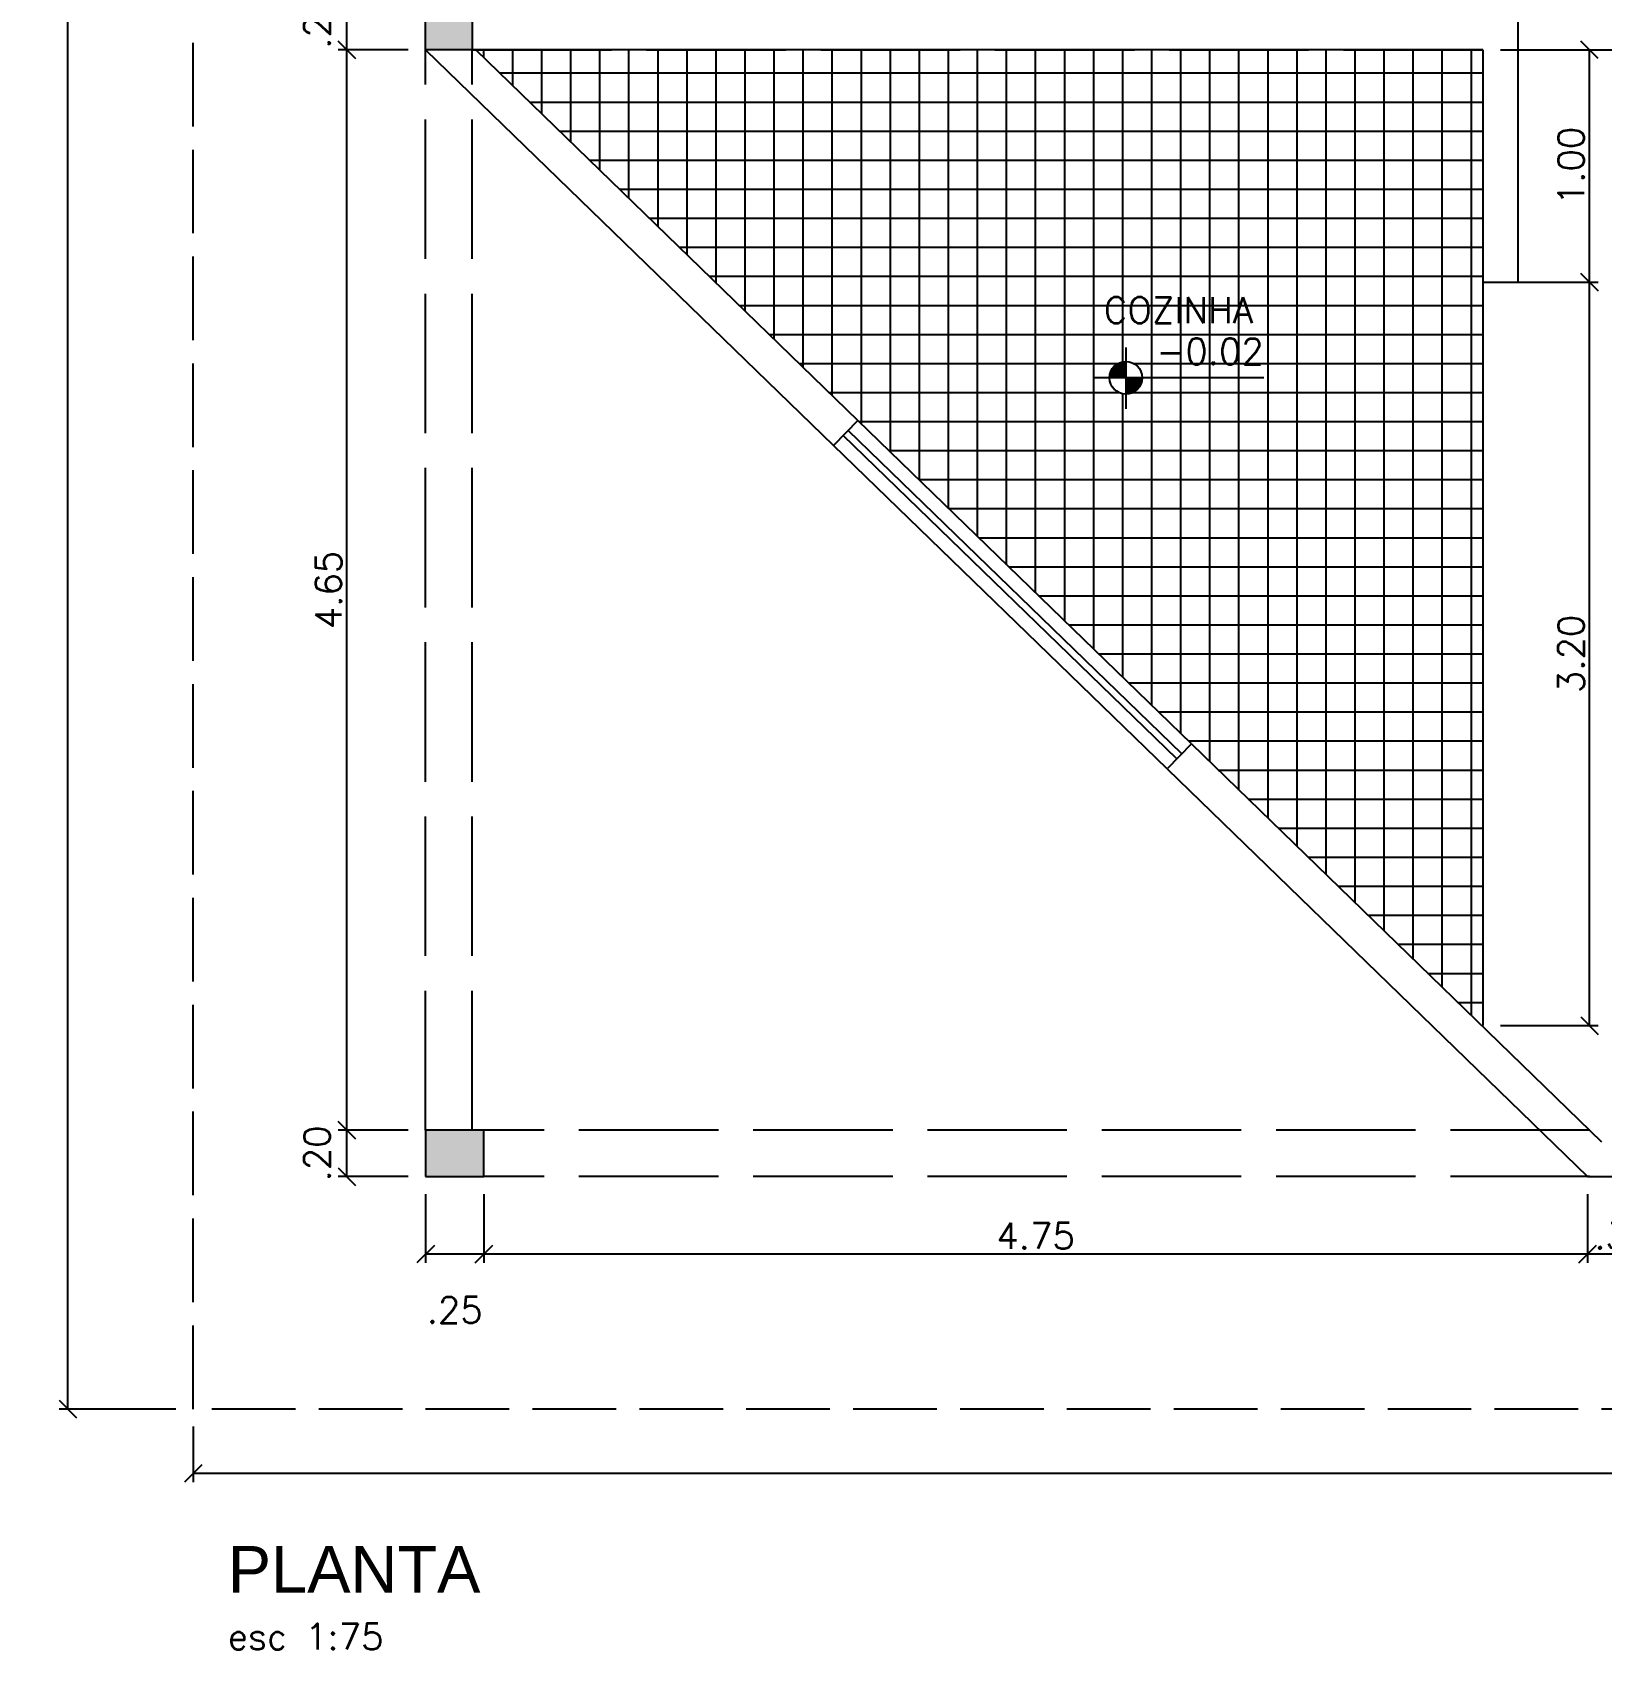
# Model space of a CAD drawing. Header units: inches. Extents: x -2 to 120, y -6 to 26.
# Drawn here: x 25.32 to 32.07, y -2.11 to 4.85 of the extents above; entities that cross this region are included whole.
import ezdxf

# ---------------------------------------------------------------- set-up
doc = ezdxf.new("R2010")
doc.units = ezdxf.units.IN
doc.header["$MEASUREMENT"] = 0
doc.linetypes.add('ACAD_ISO02W100', pattern=[15, 12, -3])
for name, color, linetype in [('Alvenaria', 4, 'Continuous'), ('ARQ-COTAS', 1, 'Continuous'), ('ARQ-NIVEL', 1, 'Continuous'), ('ARQ-TEXTO3', 3, 'Continuous'), ('ARQ-TEXTO4', 4, 'Continuous'), ('Estrutura', 6, 'Continuous'), ('Hachura', 8, 'Continuous'), ('Janela', 3, 'Continuous'), ('Peitoril', 1, 'Continuous'), ('Projecao', 1, 'ACAD_ISO02W100')]:
    doc.layers.add(name, color=color, linetype=linetype)
doc.layers.get('0').off()
doc.styles.add('ROMANS', font='romans.shx')
doc.dimstyles.new('1-75', dxfattribs={"dimscale": 0.75, "dimtxt": 0.15, "dimasz": 0.1, "dimexe": 0.05, "dimexo": 0.1, "dimgap": 0.03, "dimtad": 1, "dimzin": 5, "dimdsep": 46, "dimtxsty": 'ROMANS', "dimblk": 'OBLIQUE', "dimcen": 0, "dimclrd": 256, "dimclre": 256, "dimclrt": 2, "dimadec": 0, "dimazin": 0, "dimtfac": 1, "dimtofl": 0, "dimtmove": 2, "dimatfit": 3, "dimfxl": 0.04, "dimtolj": 1, "dimtzin": 1, "dimarcsym": 0})

# ---------------------------------------------------------------- blocks, each defined once
blk = doc.blocks.new('nivel planta')
at = {"layer": 'ARQ-NIVEL', "color": 1}
for p, q in [((-0.7909, 0.174), (-0.7909, -0.1786)), ((0, 0), (-0.9695, 0)), ((-0.8843, 0.007), (-0.7909, 0.007)), ((-0.8834, 0.0148), (-0.7909, 0.0148)), ((-0.8818, 0.0226), (-0.7909, 0.0226)), ((-0.8795, 0.0304), (-0.7909, 0.0304)), ((-0.8764, 0.0382), (-0.7909, 0.0382)), ((-0.8725, 0.0461), (-0.7909, 0.0461)), ((-0.8676, 0.0539), (-0.7909, 0.0539)), ((-0.8615, 0.0617), (-0.7909, 0.0617)), ((-0.8538, 0.0695), (-0.7909, 0.0695)), ((-0.8439, 0.0773), (-0.7909, 0.0773)), ((-0.8301, 0.0851), (-0.7909, 0.0851)), ((-0.7909, -0.0008), (-0.6971, -0.0008)), ((-0.7909, -0.0086), (-0.6975, -0.0086)), ((-0.7909, -0.0164), (-0.6986, -0.0164)), ((-0.7909, -0.0243), (-0.7003, -0.0243)), ((-0.7909, -0.0321), (-0.7028, -0.0321)), ((-0.7909, -0.0399), (-0.706, -0.0399)), ((-0.7909, -0.0477), (-0.7101, -0.0477)), ((-0.7909, -0.0555), (-0.7153, -0.0555)), ((-0.7909, -0.0633), (-0.7217, -0.0633)), ((-0.7909, -0.0711), (-0.7298, -0.0711)), ((-0.7909, -0.0789), (-0.7403, -0.0789)), ((-0.7909, -0.0868), (-0.7553, -0.0868))]:
    blk.add_line(p, q, dxfattribs=at)
blk.add_circle((-0.7909, 0), 0.0937, dxfattribs=at)
blk = doc.blocks.new('_Oblique')
at = {"color": 0, "linetype": 'ByBlock', "lineweight": -2}
blk.add_line((-0.5, -0.5), (0.5, 0.5), dxfattribs=at)
blk = doc.blocks.new('*D412')
at = {"layer": 'ARQ-COTAS', "lineweight": -2, "transparency": 16777216}
for p, q in [((32.0076, -0.15), (32.0076, -0.4463)), ((32.3076, -0.15), (32.3076, -0.4463)), ((32.3076, -0.4088), (32.0076, -0.4088))]:
    blk.add_line(p, q, dxfattribs=at)
at = {"layer": 'DEFPOINTS', "color": 0, "transparency": 16777216}
for p in [(32.0076, -0.075), (32.3076, -0.075), (32.0076, -0.4088)]:
    blk.add_point(p, dxfattribs=at)
at = {"layer": 'ARQ-COTAS', "lineweight": -2, "transparency": 16777216, "xscale": 0.07500000000000001, "yscale": 0.07500000000000001, "zscale": 0.07500000000000001, "rotation": 180}
blk.add_blockref('_Oblique', (32.0076, -0.4088), dxfattribs=at)
at = {"layer": 'ARQ-COTAS', "lineweight": -2, "transparency": 16777216, "xscale": 0.07500000000000001, "yscale": 0.07500000000000001, "zscale": 0.07500000000000001}
blk.add_blockref('_Oblique', (32.3076, -0.4088), dxfattribs=at)
at = {"layer": 'ARQ-COTAS', "color": 2, "transparency": 16777216, "insert": (32.1576, -0.33), "char_height": 0.1125, "attachment_point": 5, "style": 'ROMANS'}
blk.add_mtext('\\A1;.30', dxfattribs=at)
blk = doc.blocks.new('*D413')
at = {"layer": 'ARQ-COTAS', "lineweight": -2, "transparency": 16777216}
for p, q in [((27.2576, -0.15), (27.2576, -0.4463)), ((32.0076, -0.15), (32.0076, -0.4463)), ((32.0076, -0.4088), (27.2576, -0.4088))]:
    blk.add_line(p, q, dxfattribs=at)
at = {"layer": 'DEFPOINTS', "color": 0, "transparency": 16777216}
for p in [(27.2576, -0.075), (32.0076, -0.075), (27.2576, -0.4088)]:
    blk.add_point(p, dxfattribs=at)
at = {"layer": 'ARQ-COTAS', "lineweight": -2, "transparency": 16777216, "xscale": 0.07500000000000001, "yscale": 0.07500000000000001, "zscale": 0.07500000000000001, "rotation": 180}
blk.add_blockref('_Oblique', (27.2576, -0.4088), dxfattribs=at)
at = {"layer": 'ARQ-COTAS', "lineweight": -2, "transparency": 16777216, "xscale": 0.07500000000000001, "yscale": 0.07500000000000001, "zscale": 0.07500000000000001}
blk.add_blockref('_Oblique', (32.0076, -0.4088), dxfattribs=at)
at = {"layer": 'ARQ-COTAS', "color": 2, "transparency": 16777216, "insert": (29.6326, -0.33), "char_height": 0.1125, "attachment_point": 5, "style": 'ROMANS'}
blk.add_mtext('\\A1;4.75', dxfattribs=at)
blk = doc.blocks.new('*D414')
at = {"layer": 'ARQ-COTAS', "lineweight": -2, "transparency": 16777216}
for p, q in [((27.0076, -0.15), (27.0076, -0.4463)), ((27.2576, -0.15), (27.2576, -0.4463)), ((27.2576, -0.4088), (27.0076, -0.4088))]:
    blk.add_line(p, q, dxfattribs=at)
at = {"layer": 'DEFPOINTS', "color": 0, "transparency": 16777216}
for p in [(27.0076, -0.075), (27.2576, -0.075), (27.0076, -0.4088)]:
    blk.add_point(p, dxfattribs=at)
at = {"layer": 'ARQ-COTAS', "lineweight": -2, "transparency": 16777216, "xscale": 0.07500000000000001, "yscale": 0.07500000000000001, "zscale": 0.07500000000000001, "rotation": 180}
blk.add_blockref('_Oblique', (27.0076, -0.4088), dxfattribs=at)
at = {"layer": 'ARQ-COTAS', "lineweight": -2, "transparency": 16777216, "xscale": 0.07500000000000001, "yscale": 0.07500000000000001, "zscale": 0.07500000000000001}
blk.add_blockref('_Oblique', (27.2576, -0.4088), dxfattribs=at)
at = {"layer": 'ARQ-COTAS', "color": 2, "transparency": 16777216, "insert": (27.1326, -0.6488), "char_height": 0.1125, "attachment_point": 5, "style": 'ROMANS'}
blk.add_mtext('\\A1;.25', dxfattribs=at)
blk = doc.blocks.new('*D415')
at = {"layer": 'ARQ-COTAS', "lineweight": -2, "transparency": 16777216}
for p, q in [((26.0076, -1.15), (26.0076, -1.3904)), ((43.0076, -1.15), (43.0076, -1.3904)), ((43.0076, -1.3529), (26.0076, -1.3529))]:
    blk.add_line(p, q, dxfattribs=at)
at = {"layer": 'DEFPOINTS', "color": 0, "transparency": 16777216}
for p in [(26.0076, -1.075), (43.0076, -1.075), (26.0076, -1.3529)]:
    blk.add_point(p, dxfattribs=at)
at = {"layer": 'ARQ-COTAS', "lineweight": -2, "transparency": 16777216, "xscale": 0.07500000000000001, "yscale": 0.07500000000000001, "zscale": 0.07500000000000001, "rotation": 180}
blk.add_blockref('_Oblique', (26.0076, -1.3529), dxfattribs=at)
at = {"layer": 'ARQ-COTAS', "lineweight": -2, "transparency": 16777216, "xscale": 0.07500000000000001, "yscale": 0.07500000000000001, "zscale": 0.07500000000000001}
blk.add_blockref('_Oblique', (43.0076, -1.3529), dxfattribs=at)
at = {"layer": 'ARQ-COTAS', "color": 2, "transparency": 16777216, "insert": (34.5076, -1.2741), "char_height": 0.1125, "attachment_point": 5, "style": 'ROMANS'}
blk.add_mtext('\\A1;17.00', dxfattribs=at)
blk = doc.blocks.new('*D416')
at = {"layer": 'ARQ-COTAS', "lineweight": -2, "transparency": 16777216}
for p, q in [((26.9326, 0.125), (26.6307, 0.125)), ((26.6682, -0.075), (26.6682, 0.125)), ((26.9326, -0.075), (26.6307, -0.075))]:
    blk.add_line(p, q, dxfattribs=at)
at = {"layer": 'DEFPOINTS', "color": 0, "transparency": 16777216}
for p in [(26.6682, 0.125), (27.0076, 0.125), (27.0076, -0.075)]:
    blk.add_point(p, dxfattribs=at)
at = {"layer": 'ARQ-COTAS', "lineweight": -2, "transparency": 16777216, "xscale": 0.07500000000000001, "yscale": 0.07500000000000001, "zscale": 0.07500000000000001}
for p, rotation in [((26.6682, 0.125), 90), ((26.6682, -0.075), 270)]:
    blk.add_blockref('_Oblique', p, dxfattribs=dict(at, rotation=rotation))
at = {"layer": 'ARQ-COTAS', "color": 2, "transparency": 16777216, "insert": (26.5407, 0.025), "char_height": 0.1125, "attachment_point": 5, "rotation": 90, "style": 'ROMANS'}
blk.add_mtext('\\A1;.20', dxfattribs=at)
blk = doc.blocks.new('*D417')
at = {"layer": 'ARQ-COTAS', "lineweight": -2, "transparency": 16777216}
for p, q in [((26.9326, 4.775), (26.6307, 4.775)), ((26.6682, 0.125), (26.6682, 4.775)), ((26.9326, 0.125), (26.6307, 0.125))]:
    blk.add_line(p, q, dxfattribs=at)
at = {"layer": 'DEFPOINTS', "color": 0, "transparency": 16777216}
for p in [(26.6682, 4.775), (27.0076, 4.775), (27.0076, 0.125)]:
    blk.add_point(p, dxfattribs=at)
at = {"layer": 'ARQ-COTAS', "lineweight": -2, "transparency": 16777216, "xscale": 0.07500000000000001, "yscale": 0.07500000000000001, "zscale": 0.07500000000000001}
for p, rotation in [((26.6682, 4.775), 90), ((26.6682, 0.125), 270)]:
    blk.add_blockref('_Oblique', p, dxfattribs=dict(at, rotation=rotation))
at = {"layer": 'ARQ-COTAS', "color": 2, "transparency": 16777216, "insert": (26.5895, 2.45), "char_height": 0.1125, "attachment_point": 5, "rotation": 90, "style": 'ROMANS'}
blk.add_mtext('\\A1;4.65', dxfattribs=at)
blk = doc.blocks.new('*D418')
at = {"layer": 'ARQ-COTAS', "lineweight": -2, "transparency": 16777216}
for p, q in [((26.9326, 5.025), (26.6307, 5.025)), ((26.6682, 4.775), (26.6682, 5.025)), ((26.9326, 4.775), (26.6307, 4.775))]:
    blk.add_line(p, q, dxfattribs=at)
at = {"layer": 'DEFPOINTS', "color": 0, "transparency": 16777216}
for p in [(26.6682, 5.025), (27.0076, 5.025), (27.0076, 4.775)]:
    blk.add_point(p, dxfattribs=at)
at = {"layer": 'ARQ-COTAS', "lineweight": -2, "transparency": 16777216, "xscale": 0.07500000000000001, "yscale": 0.07500000000000001, "zscale": 0.07500000000000001}
for p, rotation in [((26.6682, 5.025), 90), ((26.6682, 4.775), 270)]:
    blk.add_blockref('_Oblique', p, dxfattribs=dict(at, rotation=rotation))
at = {"layer": 'ARQ-COTAS', "color": 2, "transparency": 16777216, "insert": (26.5407, 4.9), "char_height": 0.1125, "attachment_point": 5, "rotation": 90, "style": 'ROMANS'}
blk.add_mtext('\\A1;.25', dxfattribs=at)
blk = doc.blocks.new('*D426')
at = {"layer": 'ARQ-COTAS', "lineweight": -2, "transparency": 16777216}
for p, q in [((25.9326, 13.925), (25.4302, 13.925)), ((25.4677, -1.075), (25.4677, 13.925)), ((25.9326, -1.075), (25.4302, -1.075))]:
    blk.add_line(p, q, dxfattribs=at)
at = {"layer": 'DEFPOINTS', "color": 0, "transparency": 16777216}
for p in [(25.4677, 13.925), (26.0076, 13.925), (26.0076, -1.075)]:
    blk.add_point(p, dxfattribs=at)
at = {"layer": 'ARQ-COTAS', "lineweight": -2, "transparency": 16777216, "xscale": 0.07500000000000001, "yscale": 0.07500000000000001, "zscale": 0.07500000000000001}
for p, rotation in [((25.4677, 13.925), 90), ((25.4677, -1.075), 270)]:
    blk.add_blockref('_Oblique', p, dxfattribs=dict(at, rotation=rotation))
at = {"layer": 'ARQ-COTAS', "color": 2, "transparency": 16777216, "insert": (25.389, 6.425), "char_height": 0.1125, "attachment_point": 5, "rotation": 90, "style": 'ROMANS'}
blk.add_mtext('\\A1;15.00', dxfattribs=at)
blk = doc.blocks.new('*D435')
at = {"layer": 'ARQ-COTAS', "lineweight": -2, "transparency": 16777216}
for p, q in [((31.6326, 3.775), (32.0532, 3.775)), ((32.0157, 0.575), (32.0157, 3.775)), ((31.6326, 0.575), (32.0532, 0.575))]:
    blk.add_line(p, q, dxfattribs=at)
at = {"layer": 'DEFPOINTS', "color": 0, "transparency": 16777216}
for p in [(31.5576, 3.775), (32.0157, 3.775), (31.5576, 0.575)]:
    blk.add_point(p, dxfattribs=at)
at = {"layer": 'ARQ-COTAS', "lineweight": -2, "transparency": 16777216, "xscale": 0.07500000000000001, "yscale": 0.07500000000000001, "zscale": 0.07500000000000001}
for p, rotation in [((32.0157, 3.775), 90), ((32.0157, 0.575), 270)]:
    blk.add_blockref('_Oblique', p, dxfattribs=dict(at, rotation=rotation))
at = {"layer": 'ARQ-COTAS', "color": 2, "transparency": 16777216, "insert": (31.9369, 2.175), "char_height": 0.1125, "attachment_point": 5, "rotation": 90, "style": 'ROMANS'}
blk.add_mtext('\\A1;3.20', dxfattribs=at)
blk = doc.blocks.new('*D436')
at = {"layer": 'ARQ-COTAS', "lineweight": -2, "transparency": 16777216}
for p, q in [((31.6326, 4.775), (32.0532, 4.775)), ((32.0157, 3.775), (32.0157, 4.775)), ((31.7826, 3.775), (32.0532, 3.775))]:
    blk.add_line(p, q, dxfattribs=at)
at = {"layer": 'DEFPOINTS', "color": 0, "transparency": 16777216}
for p in [(31.5576, 4.775), (32.0157, 4.775), (31.7076, 3.775)]:
    blk.add_point(p, dxfattribs=at)
at = {"layer": 'ARQ-COTAS', "lineweight": -2, "transparency": 16777216, "xscale": 0.07500000000000001, "yscale": 0.07500000000000001, "zscale": 0.07500000000000001}
for p, rotation in [((32.0157, 4.775), 90), ((32.0157, 3.775), 270)]:
    blk.add_blockref('_Oblique', p, dxfattribs=dict(at, rotation=rotation))
at = {"layer": 'ARQ-COTAS', "color": 2, "transparency": 16777216, "insert": (31.9369, 4.275), "char_height": 0.1125, "attachment_point": 5, "rotation": 90, "style": 'ROMANS'}
blk.add_mtext('\\A1;1.00', dxfattribs=at)

msp = doc.modelspace()

# ---------------------------------------------------------------- hatches: boundary and pattern name
at = {"layer": 'Hachura', "ltscale": 0.03}
h = msp.add_hatch(dxfattribs=at)
h.set_pattern_fill('NET', color=256)
h.set_pattern_definition([(0, (27.00764, -0.075), (0, 0.125), []), (90, (27.00764, -0.075), (-0.125, 8e-18), [])])
h.paths.add_polyline_path([(30.3032, 1.7872), (31.5576, 0.5705), (31.5576, 3.775), (31.5576, 4.775), (27.2231, 4.775), (28.8677, 3.1798)])
h.paths.add_polyline_path([(29.9509, 3.3686), (30.021, 3.3686), (30.021, 3.3744), (29.9516, 3.3744), (29.9509, 3.3686, -1.008789), (30.091, 3.3568), (30.021, 3.3568), (30.021, 3.351), (30.0902, 3.351), (30.091, 3.3568, -0.991288)], flags=16)
h.paths.add_polyline_path([(30.021, 3.31), (30.0668, 3.31), (30.0728, 3.3158), (30.021, 3.3158)], flags=0)
h.paths.add_polyline_path([(30.021, 3.3041), (30.021, 3.2982), (30.0476, 3.2982), (30.0589, 3.3041)], flags=0)
h.paths.add_polyline_path([(30.021, 3.3334), (30.0846, 3.3334), (30.087, 3.3393), (30.021, 3.3393)], flags=0)
h.paths.add_polyline_path([(30.0076, 10.775), (30.0076, 11.775), (30.0076, 12.725), (27.2076, 12.725), (27.2076, 8.425), (27.2576, 8.425), (27.9576, 8.425), (30.0076, 8.425)])
h.paths.add_polyline_path([(28.4713, 10.8678), (28.5414, 10.8678), (28.5414, 10.8736), (28.4719, 10.8736), (28.4713, 10.8678, -1.008789), (28.6114, 10.8561), (28.5414, 10.8561), (28.5414, 10.8502), (28.6106, 10.8502), (28.6114, 10.8561, -0.991288)], flags=16)
h.paths.add_polyline_path([(28.5793, 10.8033), (28.5414, 10.8033), (28.5414, 10.7975), (28.568, 10.7975)], flags=0)
h.paths.add_polyline_path([(28.5414, 10.8209), (28.598, 10.8209), (28.6019, 10.8268), (28.5414, 10.8268)], flags=0)
h.paths.add_polyline_path([(28.5414, 10.815), (28.5414, 10.8092), (28.5872, 10.8092), (28.5932, 10.815)], flags=0)
h.paths.add_polyline_path([(28.5414, 10.8385), (28.6074, 10.8385), (28.6093, 10.8443), (28.5414, 10.8443)], flags=0)
h.paths.add_polyline_path([(41.8076, 12.725), (41.7576, 12.725), (38.2076, 12.725), (39.4576, 11.475), (39.4576, 11.265), (39.4576, 10.565), (39.4576, 8.075), (41.8176, 8.075)])
h.paths.add_polyline_path([(27.2076, 12.725), (27.0076, 12.725), (27.0076, 8.425), (27.2076, 8.425)])
h.paths.add_polyline_path([(30.0076, 12.725), (30.0076, 12.925), (27.2576, 12.925), (27.2576, 12.725)])
h.paths.add_polyline_path([(38.0076, 12.925), (38.2076, 12.725), (41.7576, 12.725), (41.7576, 12.925)])
h.paths.add_polyline_path([(41.8176, 8.075), (42.0176, 8.075), (42.0076, 12.725), (41.8076, 12.725)])
h.paths.add_polyline_path([(34.5076, 5.925), (34.5376, 5.925, -0.393089), (35.5055, 5.025), (35.5127, 5.025, -0.376581), (36.4776, 5.9245), (36.4776, 5.925), (36.5076, 5.925), (36.5076, 5.025), (37.8576, 5.025), (37.8576, 7.8247), (32.5076, 7.8248), (32.5076, 7.425), (32.5076, 5.425), (32.5076, 5.025), (34.5076, 5.025)])
h.paths.add_polyline_path([(35.4535, 6.4123), (35.3835, 6.4123), (35.3835, 6.4064), (35.4527, 6.4064), (35.4535, 6.4123, -0.991288), (35.3134, 6.424), (35.3835, 6.424), (35.3835, 6.4299), (35.3141, 6.4299), (35.3134, 6.424, -1.008789)], flags=16)
h.paths.add_polyline_path([(34.5376, 5.925), (34.5376, 5.025), (35.5055, 5.025, 0.393089)], flags=17)
h.paths.add_polyline_path([(35.5127, 5.025), (36.4776, 5.025), (36.4776, 5.9245, 0.376581)], flags=17)
h.paths.add_polyline_path([(35.5127, 5.025, 0.017544), (35.5081, 4.955, -0.007728), (35.5076, 4.925), (36.4776, 4.925), (36.4776, 5.025)])
h.paths.add_polyline_path([(35.5076, 4.925, -0.0075), (35.5081, 4.955, 0.018053), (35.5055, 5.025), (34.5376, 5.025), (34.5376, 4.925)])
h.paths.add_polyline_path([(34.5076, 4.925), (34.5076, 5.025), (32.5076, 5.025), (32.5076, 4.925)])
h.paths.add_polyline_path([(37.8576, 4.925), (37.8576, 5.025), (36.5076, 5.025), (36.5076, 4.925)])
h.paths.add_polyline_path([(33.1576, 7.925), (32.5076, 7.925), (32.5076, 7.8248), (37.8576, 7.8247), (37.8576, 7.925), (37.1576, 7.925)])
h.paths.add_polyline_path([(37.8576, 5.025), (38.0076, 5.025), (38.0076, 7.8247), (37.8576, 7.8247)])
h.paths.add_polyline_path([(38.0076, 5.025), (38.5076, 5.025), (38.5076, 5.425), (38.5076, 7.425), (38.5076, 7.8247), (38.0076, 7.8247)])
h.paths.add_polyline_path([(38.0076, 7.925), (38.0076, 7.8247), (38.5076, 7.8247), (38.5076, 7.925)])
h.paths.add_polyline_path([(38.0076, 5.025), (38.0076, 4.925), (38.5076, 4.925), (38.5076, 5.025)])
h.paths.add_polyline_path([(30.1095, 3.3923), (30.6425, 3.3923), (30.6425, 3.561), (30.1095, 3.561)], flags=24)
h.paths.add_polyline_path([(29.873, 3.57), (30.6203, 3.57), (30.6203, 3.7387), (29.873, 3.7387)], flags=24)
h.paths.add_polyline_path([(29.8388, 11.0835), (29.8388, 11.4665), (29.6701, 11.4665), (29.6701, 11.0835)], flags=24)
h.paths.add_polyline_path([(29.8388, 12.0835), (29.8388, 12.4665), (29.6701, 12.4665), (29.6701, 12.0835)], flags=24)
h.paths.add_polyline_path([(28.7831, 8.5843), (29.1822, 8.5843), (29.1822, 8.7531), (28.7831, 8.7531)], flags=24)
h.paths.add_polyline_path([(29.7901, 9.5567), (29.7901, 9.8433), (29.6213, 9.8433), (29.6213, 9.5567)], flags=24)
h.paths.add_polyline_path([(29.8388, 10.0835), (29.8388, 10.4665), (29.6701, 10.4665), (29.6701, 10.0835)], flags=24)
h.paths.add_polyline_path([(29.8388, 8.8335), (29.8388, 9.2165), (29.6701, 9.2165), (29.6701, 8.8335)], flags=24)
h.paths.add_polyline_path([(27.4643, 8.5843), (27.7509, 8.5843), (27.7509, 8.7531), (27.4643, 8.7531)], flags=24)
h.paths.add_polyline_path([(26.9893, 8.6331), (27.2759, 8.6331), (27.2759, 8.8018), (26.9893, 8.8018)], flags=9)
h.paths.add_polyline_path([(28.6299, 10.8915), (29.1629, 10.8915), (29.1629, 11.0603), (28.6299, 11.0603)], flags=24)
h.paths.add_polyline_path([(28.4222, 11.1525), (29.1964, 11.1525), (29.1964, 11.3213), (28.4222, 11.3213)], flags=24)
h.paths.add_polyline_path([(39.6409, 9.1231), (39.6409, 9.5169), (39.4722, 9.5169), (39.4722, 9.1231)], flags=24)
h.paths.add_polyline_path([(39.6409, 10.7717), (39.6409, 11.0583), (39.4722, 11.0583), (39.4722, 10.7717)], flags=24)
h.paths.add_polyline_path([(39.626, 11.2428), (39.626, 11.4972), (39.4573, 11.4972), (39.4573, 11.2428)], flags=24)
h.paths.add_polyline_path([(40.4375, 8.4894), (40.8366, 8.4894), (40.8366, 8.6581), (40.4375, 8.6581)], flags=24)
h.paths.add_polyline_path([(41.7734, 8.534), (42.06, 8.534), (42.06, 8.7028), (41.7734, 8.7028)], flags=9)
h.paths.add_polyline_path([(40.3315, 9.9603), (41.1057, 9.9603), (41.1057, 10.1291), (40.3315, 10.1291)], flags=24)
h.paths.add_polyline_path([(29.7901, 12.7067), (29.7901, 12.9933), (29.6213, 12.9933), (29.6213, 12.7067)], flags=9)
h.paths.add_polyline_path([(37.2148, 6.2254), (37.2148, 6.6246), (37.0461, 6.6246), (37.0461, 6.2254)], flags=24)
h.paths.add_polyline_path([(32.8356, 6.2254), (32.8356, 6.6246), (32.6668, 6.6246), (32.6668, 6.2254)], flags=24)
h.paths.add_polyline_path([(32.8356, 7.4817), (32.8356, 7.7683), (32.6668, 7.7683), (32.6668, 7.4817)], flags=24)
h.paths.add_polyline_path([(32.8356, 5.0817), (32.8356, 5.3683), (32.6668, 5.3683), (32.6668, 5.0817)], flags=24)
h.paths.add_polyline_path([(34.9557, 7.2449), (35.3548, 7.2449), (35.3548, 7.4136), (34.9557, 7.4136)], flags=24)
h.paths.add_polyline_path([(32.6893, 7.2449), (32.9759, 7.2449), (32.9759, 7.4136), (32.6893, 7.4136)], flags=24)
h.paths.add_polyline_path([(37.362, 7.2449), (37.6486, 7.2449), (37.6486, 7.4136), (37.362, 7.4136)], flags=24)
h.paths.add_polyline_path([(37.7893, 6.9261), (38.0759, 6.9261), (38.0759, 7.0949), (37.7893, 7.0949)], flags=9)
h.paths.add_polyline_path([(35.472, 6.4477), (36.005, 6.4477), (36.005, 6.6165), (35.472, 6.6165)], flags=24)
h.paths.add_polyline_path([(34.9935, 6.6676), (36.2765, 6.6676), (36.2765, 6.8363), (34.9935, 6.8363)], flags=24)
h.paths.add_polyline_path([(32.8259, 4.7567), (32.8259, 5.0433), (32.6571, 5.0433), (32.6571, 4.7567)], flags=9)
h.paths.add_polyline_path([(37.0536, 4.7067), (37.0536, 4.9933), (36.8848, 4.9933), (36.8848, 4.7067)], flags=9)
h.paths.add_polyline_path([(32.8099, 7.8067), (32.8099, 8.0933), (32.6412, 8.0933), (32.6412, 7.8067)], flags=9)
h.paths.add_polyline_path([(38.1774, 7.483), (38.1774, 7.7696), (38.0087, 7.7696), (38.0087, 7.483)], flags=24)
h.paths.add_polyline_path([(38.1774, 6.2254), (38.1774, 6.6246), (38.0087, 6.6246), (38.0087, 6.2254)], flags=24)
h.paths.add_polyline_path([(38.1774, 5.0827), (38.1774, 5.3693), (38.0087, 5.3693), (38.0087, 5.0827)], flags=24)
h.paths.add_polyline_path([(38.1143, 7.2449), (38.4009, 7.2449), (38.4009, 7.4136), (38.1143, 7.4136)], flags=24)
h.paths.add_polyline_path([(38.1636, 7.8197), (38.1636, 8.1064), (37.9949, 8.1064), (37.9949, 7.8197)], flags=9)
h.paths.add_polyline_path([(38.2059, 4.7567), (38.2059, 5.0433), (38.0372, 5.0433), (38.0372, 4.7567)], flags=9)
h = msp.add_hatch(dxfattribs=at)
h.set_pattern_fill('AR-CONC', color=256, scale=0.01)
h.set_pattern_definition([(50, (27.00764, -0.075), (0.07172602, -0.00627521), [0.0075, -0.0825]), (355, (27.00764, -0.075), (-0.01387513, 0.0752192), [0.006, -0.066]), (100.45144, (27.01362, -0.07552), (0.05785088, 0.068944), [0.00637402, -0.0701142]), (46.1842, (27.00764, -0.055), (0.10672413, -0.01655193), [0.01125, -0.12375]), (96.63564, (27.01653, -0.05638), (0.0934662, 0.09741186), [0.00956103, -0.1051714]), (351.18416, (27.00764, -0.055), (0.0934662, 0.09741186), [0.009, -0.099]), (21, (27.01764, -0.06), (0.0596907, -0.04026189), [0.0075, -0.0825]), (326, (27.01764, -0.06), (0.02433153, 0.072515), [0.006, -0.066]), (71.45144, (27.022614, -0.063355), (0.08402224, 0.03225312), [0.00637402, -0.0701142]), (37.5, (27.00764, -0.075), (0.001215986, 0.033289385), [0, -0.0652, 0, -0.067, 0, -0.06625]), (7.5, (27.00764, -0.075), (0.026306954, 0.03944117), [0, -0.0382, 0, -0.0637, 0, -0.02525]), (327.5, (26.98534, -0.075), (0.053382244, -0.002255487), [0, -0.025, 0, -0.078, 0, -0.1035]), (317.5, (26.97534, -0.075), (0.05831862, 0.0100105), [0, -0.0325, 0, -0.0518, 0, -0.0735])])
h.paths.add_polyline_path([(27.2076, 5.025), (27.0076, 5.025), (27.0076, 4.775), (27.2076, 4.775)])
h.paths.add_polyline_path([(27.0076, 7.825), (27.2076, 7.825), (27.2076, 8.075), (27.0076, 8.075)])
h.paths.add_polyline_path([(32.5076, 8.0748), (32.3576, 8.0748), (32.3576, 7.825), (32.5076, 7.825)])
h.paths.add_polyline_path([(32.5076, 5.025), (32.3576, 5.025), (32.3576, 4.775), (32.5076, 4.775)])
h.paths.add_polyline_path([(38.0076, 5.025), (37.8576, 5.025), (37.8576, 4.775), (38.0076, 4.775)])
h.paths.add_polyline_path([(38.0076, 8.0747), (37.8576, 8.0747), (37.8576, 7.825), (38.0076, 7.825)])
h.paths.add_polyline_path([(27.2576, 12.725), (27.2576, 12.925), (27.0076, 12.925), (27.0076, 12.725)])
h.paths.add_polyline_path([(32.5576, 12.925), (32.3076, 12.925), (32.3076, 12.725), (32.5576, 12.725)])
h.paths.add_polyline_path([(37.7576, 12.925), (37.7576, 12.725), (38.0076, 12.725), (38.0076, 12.925)])
h.paths.add_polyline_path([(41.7576, 12.925), (41.7576, 12.725), (42.0076, 12.725), (42.0076, 12.925)])
h.paths.add_polyline_path([(41.8176, 5.025), (41.8176, 4.775), (42.0176, 4.775), (42.0176, 5.025)])
h.paths.add_polyline_path([(42.0176, 0.125), (41.7676, 0.125), (41.7676, -0.075), (42.0176, -0.075)])
h.paths.add_polyline_path([(38.0676, 0.125), (37.8176, 0.125), (37.8176, -0.075), (38.0676, -0.075)])
h.paths.add_polyline_path([(32.5576, 0.125), (32.3076, 0.125), (32.3076, -0.075), (32.5576, -0.075)])
h.paths.add_polyline_path([(27.2576, 0.125), (27.0076, 0.125), (27.0076, -0.075), (27.2576, -0.075)])
h.paths.add_polyline_path([(40.6826, 6.4477), (41.2157, 6.4477), (41.2157, 6.6165), (40.6826, 6.6165)], flags=9)
h.paths.add_polyline_path([(40.5301, 6.6127), (41.1113, 6.6127), (41.1113, 6.7814), (40.5301, 6.7814)], flags=9)

# ---------------------------------------------------------------- linework, layer by layer
at = {"layer": 'Alvenaria'}
for p, q in [((31.7076, 8.825), (31.7076, 3.775)), ((27.0076, 4.775), (28.7632, 3.0721)), ((31.5576, 4.775), (27.2076, 4.775)), ((27.2231, 4.775), (28.8677, 3.1798)), ((31.5576, 4.775), (31.5576, 3.775)), ((31.5576, 3.775), (31.7076, 3.775)), ((30.3032, 1.7872), (32.0684, 0.075)), ((30.1988, 1.6796), (32.0076, -0.075)), ((32.0076, -0.075), (32.3076, -0.075))]:
    msp.add_line(p, q, dxfattribs=at)
at = {"layer": 'Alvenaria', "ltscale": 0.05}
msp.add_line((31.5576, 3.775), (31.5576, 0.575), dxfattribs=at)
at = {"layer": 'Estrutura'}
for p, q in [((27.0076, 4.775), (27.0076, 5.025)), ((27.2076, 5.025), (27.2076, 4.775)), ((27.2076, 4.775), (27.0076, 4.775)), ((27.2576, 0.125), (27.0076, 0.125)), ((27.0076, 0.125), (27.0076, -0.075)), ((27.2576, -0.075), (27.2576, 0.125)), ((27.0076, -0.075), (27.2576, -0.075))]:
    msp.add_line(p, q, dxfattribs=at)
at = {"layer": 'Janela', "ltscale": 0.05}
for p, q in [((30.2615, 1.7442), (28.8259, 3.1367)), ((30.2406, 1.7226), (28.805, 3.1152))]:
    msp.add_line(p, q, dxfattribs=at)
at = {"layer": 'Peitoril', "ltscale": 0.05}
for p, q in [((28.8677, 3.1798), (28.7632, 3.0721)), ((30.3032, 1.7872), (28.8677, 3.1798)), ((30.1988, 1.6796), (28.7632, 3.0721)), ((30.3032, 1.7872), (30.1988, 1.6796))]:
    msp.add_line(p, q, dxfattribs=at)
at = {"layer": 'Projecao', "ltscale": 0.03}
for p, q in [((26.0076, -1.075), (26.0076, 13.925)), ((43.0076, -1.075), (26.0076, -1.075))]:
    msp.add_line(p, q, dxfattribs=at)
at = {"layer": 'Projecao', "ltscale": 0.05}
for p, q in [((27.0076, 0.125), (27.0076, 4.775)), ((27.2076, 4.775), (41.8176, 4.775)), ((27.2076, 0.125), (27.2076, 4.775)), ((41.7676, 0.125), (27.2576, 0.125)), ((41.7676, -0.075), (27.2576, -0.075))]:
    msp.add_line(p, q, dxfattribs=at)

# ---------------------------------------------------------------- block references
at = {"layer": 'ARQ-NIVEL', "xscale": 0.75, "yscale": 0.75, "zscale": 0.75}
msp.add_blockref('nivel planta', (30.6141, 3.3633), dxfattribs=at)

# ---------------------------------------------------------------- texts
at = {"layer": 'ARQ-NIVEL', "color": 2, "insert": (30.6144, 3.4204), "char_height": 0.1125, "attachment_point": 9, "style": 'ROMANS'}
msp.add_mtext('-0.02', dxfattribs=at)
at = {"layer": 'ARQ-TEXTO3', "insert": (30.2467, 3.6543), "char_height": 0.1125, "attachment_point": 5, "style": 'ROMANS'}
msp.add_mtext('COZINHA', dxfattribs=at)
at = {"layer": 'ARQ-TEXTO4', "insert": (26.1562, -1.6648), "char_height": 0.1125, "attachment_point": 1, "style": 'ROMANS'}
msp.add_mtext('{\\fArial|b0|i0|c238|p34;\\H1.778x;\\C4;PLANTA\\Fromans|c0;\\H0.7498x;\\P\\H0.7501x;\\C2;esc 1:75}', dxfattribs=at)

# ---------------------------------------------------------------- dimensions: what is measured, and where the dimension line sits
at = {"layer": 'ARQ-COTAS'}
for base, p1, p2, angle, picture, middle in [((25.4677, 13.925), (26.0076, -1.075), (26.0076, 13.925), 90, '*D426', (25.389, 6.425)), ((26.6682, 5.025), (27.0076, 4.775), (27.0076, 5.025), 90, '*D418', (26.5407, 4.9)), ((26.6682, 4.775), (27.0076, 0.125), (27.0076, 4.775), 90, '*D417', (26.5895, 2.45)), ((32.0157, 4.775), (31.7076, 3.775), (31.5576, 4.775), 90, '*D436', (31.9369, 4.275)), ((32.0157, 3.775), (31.5576, 0.575), (31.5576, 3.775), 90, '*D435', (31.9369, 2.175)), ((26.6682, 0.125), (27.0076, -0.075), (27.0076, 0.125), 90, '*D416', (26.5407, 0.025)), ((27.0076, -0.4088), (27.2576, -0.075), (27.0076, -0.075), 180, '*D414', (27.1326, -0.6488)), ((27.2576, -0.4088), (32.0076, -0.075), (27.2576, -0.075), 180, '*D413', (29.6326, -0.33)), ((32.0076, -0.4088), (32.3076, -0.075), (32.0076, -0.075), 180, '*D412', (32.1576, -0.33)), ((26.0076, -1.3529), (43.0076, -1.075), (26.0076, -1.075), 180, '*D415', (34.5076, -1.2741))]:
    dim = msp.add_linear_dim(base=base, p1=p1, p2=p2, angle=angle, dimstyle='1-75', dxfattribs=at)
    dim.commit()
    dim.dimension.update_dxf_attribs({"geometry": picture, "text_midpoint": middle})

doc.saveas('drawing.dxf')
